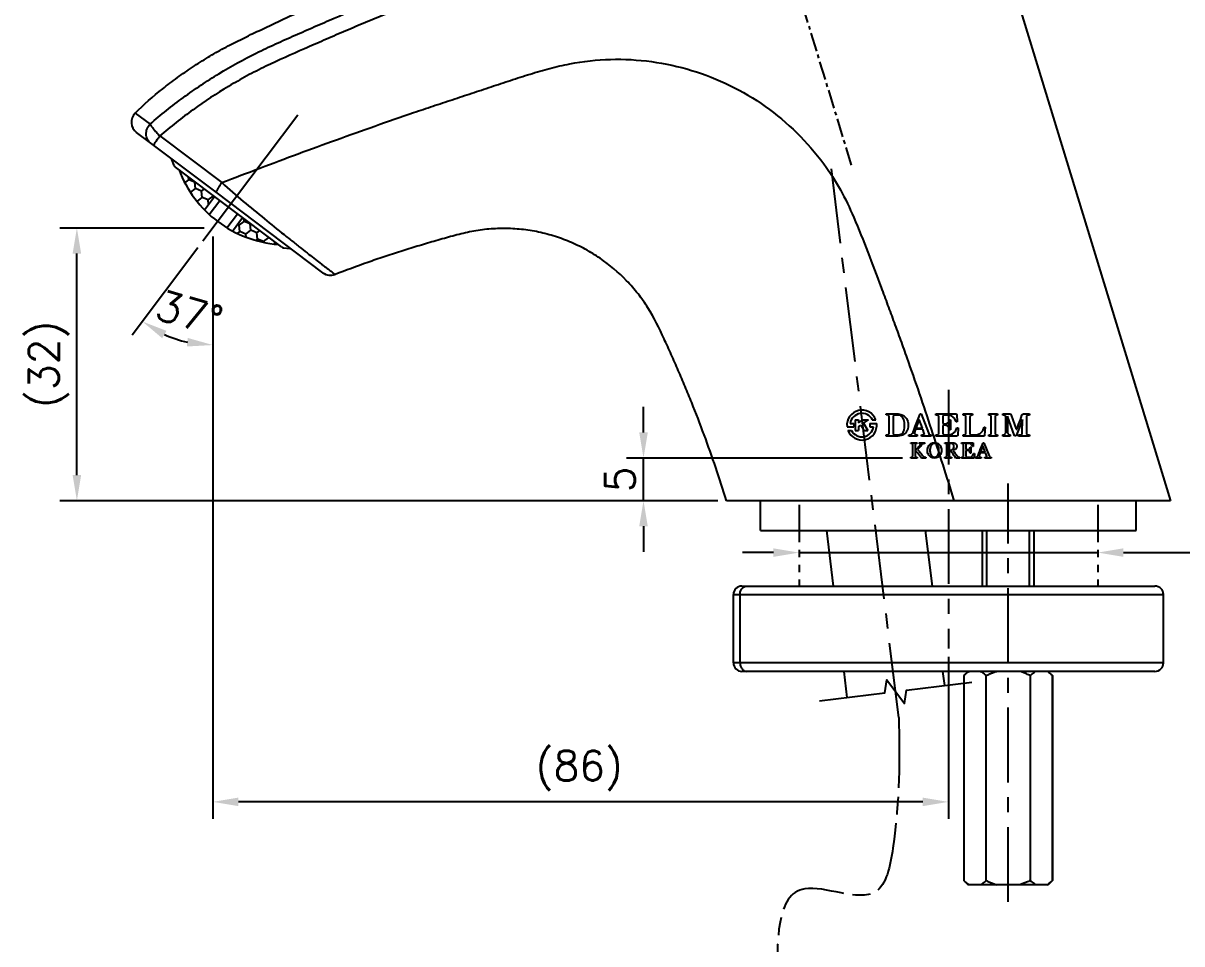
# Model space of a CAD drawing. Extents: x 7342 to 7936, y -141 to 279.
# Drawn here: x 7681.1 to 7816.7, y -10.4 to 97.5 of the extents above; entities that cross this region are included whole.
import ezdxf

# ---------------------------------------------------------------- set-up
doc = ezdxf.new("R2010")
doc.units = 0
doc.header["$LTSCALE"] = 7
doc.header["$MEASUREMENT"] = 0
for name, pattern in [('ACAD_ISO08W100', [36, 24, -3, 6, -3]), ('CENTER', [2, 1.25, -0.25, 0.25, -0.25]), ('CHAIN', [0.3543, 0.2362, -0.0295, 0.0591, -0.0295]), ('PHANTOM', [2.5, 1.25, -0.25, 0.25, -0.25, 0.25, -0.25])]:
    doc.linetypes.add(name, pattern=pattern)
doc.layers.get('0').update_dxf_attribs({"color": 2, "linetype": 'CONTINUOUS'})
for name, color, linetype in [('02___PRT_ALL_AXES', 7, 'CONTINUOUS'), ('08_ALL_FEATURES', 7, 'CONTINUOUS'), ('7_ALL_FEATURES', 7, 'CONTINUOUS'), ('center', 1, 'ACAD_ISO08W100'), ('CL', 1, 'CENTER'), ('D', 2, 'CONTINUOUS'), ('DWG', 7, 'CONTINUOUS'), ('PH', 3, 'PHANTOM')]:
    doc.layers.add(name, color=color, linetype=linetype)
doc.styles.add('GHS', font='ROMANS.shx', dxfattribs={"bigfont": 'GHS.shx'})

msp = doc.modelspace()

# ---------------------------------------------------------------- hatches: boundary and pattern name
at = {"layer": 'D', "ltscale": 0.6}
h = msp.add_hatch(dxfattribs=at)
h.set_pattern_fill('HONEY', color=256, scale=6, angle=37)
h.set_pattern_definition([(37, (3912.1359, -3949.9753), (0.507574625, 1.19577088), [0.75, -1.5]), (157, (3912.1359, -3949.9753), (-1.28935527, -0.15831292), [0.75, -1.5]), (97, (3912.1359, -3949.9753), (-0.78178065, 1.03745796), [-1.5, 0.75])])
h.paths.add_polyline_path([(7703.47, 77.15), (7699.3, 80.29, 0.104208), (7702.29, 75.58)])
h.paths.add_polyline_path([(7710.91, 71.54), (7706.74, 74.68), (7705.56, 73.11, 0.104208)])

# ---------------------------------------------------------------- linework, layer by layer
at = {"color": 7, "linetype": 'Continuous'}
for p, q in [((7694.16, 86.92), (7695.92, 85.63)), ((7696.01, 83.4), (7694.32, 84.66)), ((7716.14, 68.22), (7703.64, 77.65)), ((7815.41, 41.51), (7763.4, 41.51)), ((7767.41, 38.01), (7767.41, 41.51)), ((7811.41, 38.01), (7811.41, 41.51)), ((7767.41, 38.01), (7786.7, 38.01)), ((7771.66, 38.01), (7771.66, 38.01)), ((7786.7, 38.01), (7799.41, 38.01)), ((7799.41, 38.01), (7799.41, 31.51)), ((7799.41, 38.01), (7811.41, 38.01))]:
    msp.add_line(p, q, dxfattribs=at)
for p, q in [((7777.91, 50.56), (7778.33, 50.56)), ((7778.33, 50.56), (7778.33, 50.18)), ((7778.49, 50.99), (7778.86, 50.99)), ((7778.49, 50.99), (7778.49, 49.74)), ((7778.86, 50.62), (7779.4, 50.99)), ((7778.86, 50.99), (7778.86, 50.62)), ((7778.86, 50.16), (7779.16, 50.37)), ((7779.16, 50.37), (7779.52, 49.74)), ((7779.4, 50.99), (7780.05, 50.99)), ((7779.47, 50.58), (7780.05, 50.99)), ((7779.47, 50.58), (7779.95, 49.74)), ((7780.21, 50.56), (7781.01, 50.56)), ((7780.21, 50.56), (7780.21, 50.18)), ((7780.49, 50.99), (7780.9, 50.99)), ((7777.53, 50.18), (7778.33, 50.18)), ((7777.63, 49.74), (7778.04, 49.74)), ((7778.49, 49.74), (7778.86, 49.74)), ((7778.86, 50.16), (7778.86, 49.74)), ((7779.52, 49.74), (7779.95, 49.74)), ((7780.21, 50.18), (7780.63, 50.18))]:
    msp.add_line(p, q)
at = {"color": 0, "linetype": 'Continuous'}
for p, q in [((7793.81, -2.99), (7793.81, 21.01)), ((7799, -2.99), (7799, 21.01))]:
    msp.add_line(p, q, dxfattribs=at)
at = {"color": 7, "linetype": 'Continuous'}
for centre, start, end in [((7695.22, 85.86), 135.2362, 233.0003), ((7717.05, 69.42), 233.0033, 290.9957)]:
    msp.add_arc(centre, 1.5, start, end, dxfattribs=at)
for radius, start, end in [(1.75, 20.9248, 186.1506), (1.38, 27.0357, 172.1625), (1.75, 200.9248, 6.1506), (1.38, 207.0357, 352.1625)]:
    msp.add_arc((7779.27, 50.37), radius, start, end)
for points, knots in [([(7694.16, 86.92), (7695.17, 87.94), (7696.81, 89.36), (7699.1, 91.09), (7700.87, 92.32), (7702.69, 93.48), (7704.56, 94.55), (7706.48, 95.53), (7708.42, 96.47), (7710.37, 97.4), (7712.97, 98.61), (7716.26, 100.11), (7720, 101.76), (7723.44, 103.24), (7726.08, 104.33), (7728.13, 105.17), (7729.69, 105.8), (7731.24, 106.42), (7732.85, 107.05), (7734.24, 107.58), (7735.38, 108.01), (7736.2, 108.31), (7736.94, 108.59), (7737.57, 108.84), (7738.12, 109.05), (7738.6, 109.29), (7739.05, 109.57), (7739.63, 109.99), (7740.15, 110.48), (7740.61, 111.03), (7740.9, 111.47), (7741.14, 111.86), (7741.32, 112.23), (7741.48, 112.6), (7741.63, 113), (7741.75, 113.42), (7741.83, 113.83), (7741.91, 114.39), (7741.95, 115.1), (7741.9, 115.67), (7741.86, 115.95)], [0, 0, 0, 0, 0.074435, 0.111672, 0.148923, 0.18617, 0.223388, 0.260587, 0.29781, 0.335065, 0.372336, 0.446535, 0.522016, 0.584165, 0.640425, 0.66992, 0.698993, 0.727421, 0.756732, 0.788367, 0.804449, 0.819798, 0.833713, 0.845493, 0.854897, 0.864063, 0.8733, 0.882512, 0.900937, 0.910115, 0.91948, 0.928107, 0.933723, 0.941038, 0.948785, 0.956138, 0.963355, 0.970669, 0.985347, 1, 1, 1, 1]), ([(7704.32, 78.78), (7705.14, 78.03), (7706.78, 76.6), (7709.23, 74.59), (7711.18, 73.02), (7712.63, 71.86), (7713.6, 71.1), (7714.48, 70.4), (7715.27, 69.79), (7715.85, 69.34), (7716.27, 69.02), (7716.54, 68.81), (7716.78, 68.63), (7716.99, 68.47), (7717.17, 68.34), (7717.31, 68.22), (7717.41, 68.15), (7717.48, 68.1), (7717.52, 68.07), (7717.54, 68.05), (7717.56, 68.03), (7717.58, 68.03), (7717.58, 68.02), (7717.58, 68.02)], [0, 0, 0, 0, 0.194965, 0.38281, 0.555871, 0.634738, 0.707464, 0.773337, 0.831732, 0.882132, 0.904179, 0.924043, 0.941666, 0.957004, 0.970039, 0.980751, 0.989123, 0.992425, 0.995135, 0.997249, 0.998767, 0.999684, 1, 1, 1, 1]), ([(7763.4, 41.51), (7763.01, 42.81), (7762.18, 45.39), (7760.82, 49.23), (7759.6, 52.4), (7758.58, 54.91), (7757.78, 56.78), (7756.95, 58.64), (7755.83, 61.11), (7754.65, 63.56), (7753.08, 65.78), (7751.3, 67.82), (7749.21, 69.59), (7746.9, 71), (7745.06, 71.88), (7743.15, 72.57), (7741.17, 73.07), (7739.16, 73.36), (7737.46, 73.42), (7736.11, 73.38), (7735.09, 73.29), (7734.08, 73.15), (7732.75, 72.89), (7731.11, 72.46), (7729.15, 71.9), (7727.2, 71.32), (7725.26, 70.72), (7723.32, 70.09), (7720.76, 69.21), (7718.85, 68.5), (7717.58, 68.02)], [0, 0, 0, 0, 0.062582, 0.12512, 0.18759, 0.218827, 0.250098, 0.28136, 0.312585, 0.37515, 0.406324, 0.437535, 0.500049, 0.531244, 0.562441, 0.593738, 0.625018, 0.656191, 0.687347, 0.703004, 0.71869, 0.73436, 0.749985, 0.781222, 0.812527, 0.843761, 0.874955, 0.906275, 0.937545, 1, 1, 1, 1])]:
    msp.add_open_spline(points, degree=3, knots=knots, dxfattribs=at)
at = {"color": 0, "linetype": 'Continuous'}
for points in [[(7791.21, 21.01), (7791.43, 21.21), (7791.64, 21.38), (7791.84, 21.51)], [(7793.18, 21.51), (7793.38, 21.38), (7793.59, 21.21), (7793.81, 21.01)], [(7793.81, 21.01), (7794.24, 21.21), (7794.66, 21.38), (7795.06, 21.51)], [(7799, 21.01), (7798.57, 21.21), (7798.15, 21.38), (7797.75, 21.51)], [(7799.63, 21.51), (7799.43, 21.38), (7799.22, 21.21), (7799, 21.01)], [(7801.6, 21.01), (7801.38, 21.21), (7801.17, 21.38), (7800.97, 21.51)], [(7791.7, -3.41), (7791.63, -3.36), (7791.43, -3.19), (7791.21, -2.99)], [(7791.84, -3.49), (7791.7, -3.41)], [(7793.81, -2.99), (7793.59, -3.19), (7793.38, -3.36), (7793.18, -3.49)], [(7793.81, -2.99), (7794.24, -3.19), (7794.66, -3.36), (7795.06, -3.49)], [(7799, -2.99), (7798.57, -3.19), (7798.15, -3.36), (7797.75, -3.49)], [(7799, -2.99), (7799.22, -3.19), (7799.43, -3.36), (7799.63, -3.49)], [(7800.97, -3.49), (7801.11, -3.41)], [(7801.11, -3.41), (7801.18, -3.36), (7801.38, -3.19), (7801.6, -2.99)]]:
    msp.add_spline(points, degree=3, dxfattribs=at)
at = {"layer": '02___PRT_ALL_AXES', "color": 7, "linetype": 'Continuous'}
for p, q in [((7764.22, 22.51), (7764.22, 30.51)), ((7814.59, 22.51), (7814.59, 30.51))]:
    msp.add_line(p, q, dxfattribs=at)
at = {"layer": '08_ALL_FEATURES', "color": 7, "linetype": 'Continuous'}
for p, q in [((7765.22, 31.51), (7813.59, 31.51)), ((7764.22, 30.51), (7814.59, 30.51)), ((7765, 22.51), (7765, 30.51)), ((7814.59, 22.51), (7764.22, 22.51)), ((7813.59, 21.51), (7765.22, 21.51))]:
    msp.add_line(p, q, dxfattribs=at)
for centre, start, end in [((7765.22, 30.51), 90, 180), ((7813.59, 30.51), 0, 90), ((7765.22, 22.51), 180, 270), ((7813.59, 22.51), 270, 0)]:
    msp.add_arc(centre, 1, start, end, dxfattribs=at)
for points in [[(7765, 30.51), (7765, 30.64), (7765.04, 30.89), (7765.22, 31.22), (7765.48, 31.45), (7765.7, 31.51), (7765.81, 31.51)], [(7765, 22.51), (7765, 22.38), (7765.04, 22.13), (7765.22, 21.8), (7765.48, 21.57), (7765.7, 21.51), (7765.81, 21.51)]]:
    msp.add_open_spline(points, degree=3, knots=[0, 0, 0, 0, 0.274611, 0.535474, 0.775621, 1, 1, 1, 1], dxfattribs=at)
at = {"layer": '7_ALL_FEATURES', "color": 7, "linetype": 'Continuous'}
for p, q in [((7788.37, 129.93), (7815.41, 41.51)), ((7697.05, 84.25), (7704.32, 78.78)), ((7703.64, 77.65), (7696.01, 83.4))]:
    msp.add_line(p, q, dxfattribs=at)
for points, knots in [([(7695.92, 85.63), (7696.54, 86.18), (7697.82, 87.25), (7699.81, 88.77), (7701.85, 90.2), (7704.67, 92), (7707.58, 93.63), (7710.61, 95.04), (7712.51, 95.88), (7714.04, 96.55), (7715.57, 97.23), (7718.25, 98.39), (7721.33, 99.68), (7724.42, 100.94), (7727.53, 102.18), (7731.42, 103.69), (7735.35, 105.14), (7738.5, 106.27), (7740.86, 107.11), (7743.23, 107.94), (7745.6, 108.75), (7747.58, 109.42), (7749.16, 109.94), (7750.35, 110.33), (7751.34, 110.65), (7752.13, 110.9), (7752.72, 111.09), (7753.21, 111.24), (7753.61, 111.37), (7753.91, 111.46), (7754.2, 111.56), (7754.6, 111.67), (7755.09, 111.78), (7755.69, 111.91), (7756.29, 112.04), (7756.89, 112.17), (7757.69, 112.38), (7758.67, 112.71), (7759.79, 113.28), (7760.64, 113.9), (7761.24, 114.49), (7761.64, 114.97), (7762.01, 115.48), (7762.35, 116.02), (7762.63, 116.58), (7762.85, 117.17), (7763.03, 117.78), (7763.2, 118.6), (7763.28, 119.65), (7763.19, 120.92), (7762.98, 121.73), (7762.85, 122.13)], [0, 0, 0, 0, 0.031191, 0.0624, 0.09362, 0.124846, 0.187329, 0.218566, 0.249788, 0.265402, 0.281023, 0.312274, 0.374816, 0.406103, 0.437401, 0.500033, 0.56269, 0.594022, 0.625356, 0.65669, 0.688012, 0.7193, 0.734904, 0.750483, 0.766032, 0.77379, 0.781539, 0.789295, 0.793177, 0.797068, 0.800956, 0.804817, 0.812464, 0.820079, 0.827702, 0.835354, 0.843052, 0.858568, 0.874193, 0.889865, 0.897721, 0.905582, 0.913444, 0.921311, 0.929175, 0.937044, 0.944915, 0.952786, 0.968522, 0.984258, 1, 1, 1, 1]), ([(7762.9, 122.15), (7763.03, 121.75), (7763.22, 120.93), (7763.32, 119.67), (7763.22, 118.42), (7762.95, 117.19), (7762.5, 116.01), (7761.87, 114.93), (7761.1, 113.93), (7760.21, 113.04), (7759.22, 112.27), (7758.16, 111.61), (7757.05, 111.02), (7755.91, 110.51), (7754.75, 110.05), (7753.58, 109.61), (7752.41, 109.16), (7750.85, 108.58), (7748.89, 107.88), (7746.53, 107.06), (7744.17, 106.24), (7741.03, 105.14), (7737.11, 103.74), (7732.43, 102.01), (7728.55, 100.52), (7725.46, 99.3), (7723.15, 98.37), (7720.85, 97.42), (7718.56, 96.45), (7716.28, 95.46), (7713.24, 94.13), (7710.2, 92.8), (7707.25, 91.3), (7704.37, 89.67), (7700.91, 87.38), (7698.31, 85.33), (7697.05, 84.25)], [0, 0, 0, 0, 0.015729, 0.031452, 0.047182, 0.062909, 0.078611, 0.094334, 0.110051, 0.12574, 0.141432, 0.15713, 0.172809, 0.188477, 0.204145, 0.219814, 0.235476, 0.251133, 0.282447, 0.313753, 0.345049, 0.376337, 0.438883, 0.501391, 0.563856, 0.595074, 0.626281, 0.657476, 0.688656, 0.719826, 0.750991, 0.813277, 0.844404, 0.875538, 0.937782, 1, 1, 1, 1]), ([(7704.32, 78.78), (7705.8, 79.35), (7708.78, 80.49), (7713.25, 82.17), (7717.74, 83.81), (7722.24, 85.42), (7726.01, 86.73), (7729.03, 87.75), (7731.3, 88.5), (7733.58, 89.25), (7735.85, 90.01), (7738.13, 90.77), (7740.41, 91.5), (7742.72, 92.18), (7745.83, 92.91), (7749.83, 93.36), (7754.65, 93.08), (7759.37, 92.05), (7763.87, 90.29), (7768.03, 87.81), (7771.74, 84.71), (7773.85, 82.26), (7774.81, 80.97)], [0, 0, 0, 0, 0.06215, 0.124353, 0.186608, 0.248911, 0.311261, 0.342455, 0.37366, 0.404872, 0.436089, 0.46732, 0.498583, 0.529861, 0.561122, 0.623694, 0.686311, 0.748974, 0.811679, 0.874422, 0.937198, 1, 1, 1, 1]), ([(7696.01, 83.4), (7695.84, 83.52), (7695.57, 83.85), (7695.41, 84.47), (7695.52, 85.11), (7695.76, 85.48), (7695.92, 85.63)], [0, 0, 0, 0, 0.244527, 0.492521, 0.745038, 1, 1, 1, 1]), ([(7695.92, 85.63), (7695.93, 85.6), (7695.98, 85.52), (7696.1, 85.33), (7696.33, 85.05), (7696.66, 84.66), (7696.91, 84.39), (7697.05, 84.25)], [0, 0, 0, 0, 0.063135, 0.148459, 0.378313, 0.670289, 1, 1, 1, 1]), ([(7696.37, 83.12), (7696.36, 83.13), (7696.37, 83.17), (7696.39, 83.24), (7696.45, 83.35), (7696.53, 83.49), (7696.63, 83.65), (7696.8, 83.91), (7696.95, 84.11), (7697.05, 84.25)], [0, 0, 0, 0, 0.026136, 0.084202, 0.175415, 0.294879, 0.44066, 0.612059, 1, 1, 1, 1]), ([(7774.81, 80.97), (7775.53, 80.01), (7776.81, 77.97), (7777.85, 75.81), (7778.32, 74.7)], [0, 0, 0, 0, 0.499952, 1, 1, 1, 1]), ([(7704.32, 78.78), (7704.22, 78.64), (7704.08, 78.44), (7703.9, 78.18), (7703.8, 78.01), (7703.72, 77.87), (7703.66, 77.76), (7703.63, 77.7), (7703.63, 77.65), (7703.64, 77.65)], [0, 0, 0, 0, 0.386477, 0.55733, 0.705689, 0.826854, 0.917061, 0.974279, 1, 1, 1, 1]), ([(7778.32, 74.7), (7778.89, 73.35), (7779.99, 70.63), (7781.27, 67.19), (7782.29, 64.44), (7783.05, 62.38), (7783.81, 60.31), (7784.79, 57.55), (7785.99, 54.08), (7787.39, 49.9), (7788.74, 45.71), (7789.62, 42.91), (7790.05, 41.51)], [0, 0, 0, 0, 0.124999, 0.249997, 0.312499, 0.374999, 0.437498, 0.499997, 0.624999, 0.75, 0.874999, 1, 1, 1, 1])]:
    msp.add_open_spline(points, degree=3, knots=knots, dxfattribs=at)
at = {"layer": 'center'}
msp.add_line((7713.23, 86.7), (7702.1, 71.92), dxfattribs=at)
at = {"layer": 'CL', "ltscale": 0.25}
msp.add_line((7754.88, 156.54), (7778.13, 80.5), dxfattribs=at)
at = {"layer": 'CL'}
for p, q in [((7783.59, 16.12), (7775.59, 81.29)), ((7789.41, 54.51), (7789.41, 24.21)), ((7796.41, -5.49), (7796.41, 43.51))]:
    msp.add_line(p, q, dxfattribs=at)
at = {"layer": 'CL', "linetype": 'CHAIN', "ltscale": 5}
msp.add_spline([(7783.59, 16.12), (7782.9, 0.78), (7780.86, -4.32), (7772.58, -3.96), (7769.38, -15.49)], degree=3, dxfattribs=at)
at = {"layer": 'D', "ltscale": 0.6}
for p, q in [((7702.26, 73.46), (7685.34, 73.46)), ((7703.26, 72.46), (7703.26, 4.22)), ((7701.49, 71.12), (7693.8, 60.91)), ((7687.34, 44.51), (7687.34, 70.46)), ((7762.4, 41.51), (7685.34, 41.51)), ((7789.41, 23.21), (7789.41, 4.22)), ((7786.41, 6.22), (7706.26, 6.22))]:
    msp.add_line(p, q, dxfattribs=at)
at = {"layer": 'D'}
for p, q in [((7753.7, 49.51), (7753.7, 52.51)), ((7784.01, 46.51), (7751.7, 46.51)), ((7753.7, 41.51), (7753.7, 46.51)), ((7762.4, 41.51), (7751.7, 41.51)), ((7753.7, 38.51), (7753.7, 35.51)), ((7793.91, 31.51), (7793.91, 38.01)), ((7798.91, 31.51), (7798.91, 38.01)), ((7768.91, 35.43), (7765.29, 35.43)), ((7771.91, 35.43), (7806.91, 35.43)), ((7809.91, 35.43), (7838.02, 35.43))]:
    msp.add_line(p, q, dxfattribs=at)
at = {"layer": 'D', "color": 2}
for p, q in [((7782.1, 51.56), (7782.1, 51.68)), ((7782.1, 51.68), (7783.36, 51.68)), ((7783.36, 51.68), (7783.51, 51.67)), ((7783.51, 51.67), (7783.67, 51.65)), ((7783.67, 51.65), (7783.82, 51.61)), ((7783.82, 51.61), (7783.96, 51.56)), ((7785.97, 51.36), (7786.1, 51.68)), ((7786.1, 51.68), (7786.2, 51.68)), ((7786.2, 51.68), (7787.06, 49.47)), ((7787.94, 51.68), (7790.29, 51.68)), ((7787.94, 51.55), (7787.94, 51.68)), ((7790.29, 51.68), (7790.34, 51.67)), ((7790.34, 51.67), (7790.36, 51.65)), ((7790.36, 51.65), (7790.38, 51.62)), ((7790.38, 51.62), (7790.42, 50.76)), ((7791.14, 51.68), (7792.24, 51.68)), ((7791.14, 51.55), (7791.14, 51.68)), ((7792.24, 51.68), (7792.24, 51.55)), ((7794.12, 51.68), (7795.16, 51.68)), ((7794.12, 51.55), (7794.12, 51.68)), ((7795.16, 51.68), (7795.16, 51.55)), ((7795.79, 51.68), (7796.58, 51.68)), ((7795.79, 51.55), (7795.79, 51.68)), ((7796.58, 51.68), (7796.66, 51.67)), ((7796.66, 51.67), (7796.72, 51.62)), ((7796.72, 51.62), (7796.77, 51.55)), ((7798.02, 51.55), (7798.06, 51.61)), ((7798.06, 51.61), (7798.12, 51.66)), ((7798.12, 51.66), (7798.19, 51.68)), ((7798.19, 51.68), (7798.9, 51.68)), ((7798.9, 51.68), (7798.9, 51.55)), ((7782.28, 51.56), (7782.1, 51.56)), ((7782.38, 51.53), (7782.28, 51.56)), ((7782.43, 51.46), (7782.38, 51.53)), ((7782.45, 51.36), (7782.43, 51.46)), ((7782.45, 49.4), (7782.45, 51.36)), ((7782.93, 51.45), (7782.92, 51.38)), ((7782.92, 51.38), (7782.92, 49.38)), ((7782.98, 51.51), (7782.93, 51.45)), ((7783.08, 51.53), (7782.98, 51.51)), ((7783.14, 51.53), (7783.08, 51.53)), ((7783.21, 51.53), (7783.14, 51.53)), ((7783.26, 51.53), (7783.21, 51.53)), ((7783.44, 51.53), (7783.26, 51.53)), ((7783.63, 51.52), (7783.44, 51.53)), ((7783.78, 51.48), (7783.63, 51.52)), ((7783.89, 51.41), (7783.78, 51.48)), ((7783.99, 51.34), (7783.89, 51.41)), ((7783.96, 51.56), (7784.1, 51.49)), ((7784.08, 51.24), (7783.99, 51.34)), ((7784.2, 50.99), (7784.08, 51.24)), ((7784.1, 51.49), (7784.21, 51.42)), ((7784.25, 50.66), (7784.2, 50.99)), ((7784.21, 51.42), (7784.36, 51.3)), ((7784.26, 50.37), (7784.25, 50.66)), ((7784.26, 50.1), (7784.26, 50.37)), ((7784.36, 51.3), (7784.48, 51.15)), ((7784.48, 51.15), (7784.57, 50.99)), ((7784.57, 50.99), (7784.65, 50.8)), ((7784.65, 50.8), (7784.7, 50.6)), ((7784.7, 50.6), (7784.71, 50.37)), ((7784.71, 50.37), (7784.7, 50.15)), ((7785.39, 49.86), (7785.53, 50.22)), ((7785.53, 50.22), (7785.68, 50.61)), ((7785.98, 51.01), (7785.6, 50.01)), ((7785.68, 50.61), (7785.83, 51)), ((7785.83, 51), (7785.97, 51.36)), ((7786.37, 50.01), (7785.98, 51.01)), ((7788.13, 51.55), (7787.94, 51.55)), ((7788.2, 51.53), (7788.13, 51.55)), ((7788.26, 51.47), (7788.2, 51.53)), ((7788.28, 51.39), (7788.26, 51.47)), ((7788.29, 49.44), (7788.28, 51.39)), ((7788.77, 51.47), (7788.75, 51.4)), ((7788.75, 51.4), (7788.75, 50.61)), ((7788.75, 50.61), (7788.77, 50.56)), ((7788.77, 50.31), (7788.75, 50.26)), ((7788.75, 50.26), (7788.75, 49.58)), ((7788.82, 51.52), (7788.77, 51.47)), ((7788.77, 50.56), (7788.81, 50.52)), ((7788.8, 50.34), (7788.77, 50.31)), ((7788.86, 50.36), (7788.8, 50.34)), ((7788.81, 50.52), (7788.86, 50.5)), ((7788.91, 51.54), (7788.82, 51.52)), ((7788.86, 50.5), (7788.99, 50.5)), ((7788.99, 50.36), (7788.86, 50.36)), ((7789.34, 51.54), (7788.91, 51.54)), ((7788.99, 50.5), (7789.24, 50.56)), ((7789.26, 50.29), (7788.99, 50.36)), ((7789.24, 50.56), (7789.45, 50.72)), ((7789.46, 50.1), (7789.26, 50.29)), ((7789.78, 51.44), (7789.34, 51.54)), ((7789.45, 50.72), (7789.55, 50.99)), ((7789.55, 50.99), (7789.65, 50.99)), ((7789.65, 50.99), (7789.65, 49.82)), ((7790.12, 51.17), (7789.78, 51.44)), ((7790.32, 50.76), (7790.12, 51.17)), ((7790.42, 50.76), (7790.32, 50.76)), ((7791.27, 51.55), (7791.14, 51.55)), ((7791.36, 51.53), (7791.27, 51.55)), ((7791.43, 51.45), (7791.36, 51.53)), ((7791.46, 51.32), (7791.43, 51.45)), ((7791.46, 49.42), (7791.46, 51.32)), ((7791.94, 51.43), (7791.92, 51.35)), ((7791.92, 51.35), (7791.92, 49.47)), ((7792, 51.51), (7791.94, 51.43)), ((7792.11, 51.55), (7792, 51.51)), ((7792.24, 51.55), (7792.11, 51.55)), ((7794.26, 51.55), (7794.12, 51.55)), ((7794.35, 51.53), (7794.26, 51.55)), ((7794.4, 51.47), (7794.35, 51.53)), ((7794.41, 51.4), (7794.4, 51.47)), ((7794.41, 49.43), (7794.41, 51.4)), ((7794.91, 51.48), (7794.89, 51.41)), ((7794.89, 51.41), (7794.89, 49.39)), ((7794.96, 51.53), (7794.91, 51.48)), ((7795.03, 51.55), (7794.96, 51.53)), ((7795.16, 51.55), (7795.03, 51.55)), ((7795.89, 51.55), (7795.79, 51.55)), ((7796, 51.53), (7795.89, 51.55)), ((7796.1, 51.46), (7796, 51.53)), ((7796.14, 51.32), (7796.1, 51.46)), ((7796.14, 49.54), (7796.14, 51.32)), ((7797.15, 49.12), (7796.33, 51.41)), ((7796.33, 51.41), (7796.33, 49.83)), ((7796.77, 51.55), (7797.35, 49.9)), ((7798.07, 51.01), (7797.35, 49.12)), ((7797.42, 49.9), (7797.63, 50.45)), ((7797.63, 50.45), (7797.84, 51)), ((7797.84, 51), (7798.02, 51.55)), ((7798.06, 49.45), (7798.07, 51.01)), ((7798.57, 51.44), (7798.54, 51.32)), ((7798.54, 51.32), (7798.54, 49.45)), ((7798.64, 51.52), (7798.57, 51.44)), ((7798.76, 51.55), (7798.64, 51.52)), ((7798.9, 51.55), (7798.76, 51.55)), ((7782.1, 49.21), (7782.26, 49.21)), ((7782.1, 49.08), (7782.1, 49.21)), ((7783.28, 49.08), (7782.1, 49.08)), ((7782.26, 49.21), (7782.35, 49.24)), ((7782.35, 49.24), (7782.42, 49.31)), ((7782.42, 49.31), (7782.45, 49.4)), ((7782.92, 49.38), (7782.93, 49.3)), ((7782.93, 49.3), (7782.96, 49.25)), ((7782.96, 49.25), (7783.01, 49.22)), ((7783.01, 49.22), (7783.1, 49.21)), ((7783.1, 49.21), (7783.22, 49.21)), ((7783.22, 49.21), (7783.36, 49.21)), ((7783.47, 49.09), (7783.28, 49.08)), ((7783.36, 49.21), (7783.52, 49.22)), ((7783.67, 49.1), (7783.47, 49.09)), ((7783.52, 49.22), (7783.7, 49.25)), ((7783.86, 49.14), (7783.67, 49.1)), ((7783.7, 49.25), (7783.84, 49.29)), ((7783.84, 49.29), (7783.95, 49.36)), ((7784.01, 49.19), (7783.86, 49.14)), ((7783.95, 49.36), (7784.04, 49.44)), ((7784.14, 49.26), (7784.01, 49.19)), ((7784.04, 49.44), (7784.12, 49.54)), ((7784.12, 49.54), (7784.22, 49.78)), ((7784.27, 49.35), (7784.14, 49.26)), ((7784.22, 49.78), (7784.26, 50.1)), ((7784.4, 49.47), (7784.27, 49.35)), ((7784.51, 49.62), (7784.4, 49.47)), ((7784.6, 49.78), (7784.51, 49.62)), ((7784.67, 49.95), (7784.6, 49.78)), ((7784.7, 50.15), (7784.67, 49.95)), ((7784.79, 49.21), (7784.87, 49.22)), ((7784.79, 49.08), (7784.79, 49.21)), ((7785.73, 49.08), (7784.79, 49.08)), ((7784.87, 49.22), (7784.96, 49.24)), ((7784.96, 49.24), (7785.03, 49.27)), ((7785.03, 49.27), (7785.13, 49.34)), ((7785.13, 49.34), (7785.2, 49.42)), ((7785.2, 49.42), (7785.26, 49.53)), ((7785.26, 49.53), (7785.39, 49.86)), ((7785.56, 49.88), (7785.42, 49.49)), ((7785.42, 49.49), (7785.43, 49.34)), ((7785.43, 49.34), (7785.55, 49.25)), ((7785.55, 49.25), (7785.73, 49.21)), ((7786.41, 49.88), (7785.56, 49.88)), ((7785.6, 50.01), (7786.37, 50.01)), ((7785.73, 49.21), (7785.73, 49.08)), ((7786.25, 49.08), (7786.25, 49.21)), ((7786.25, 49.21), (7786.48, 49.21)), ((7787.37, 49.08), (7786.25, 49.08)), ((7786.58, 49.4), (7786.41, 49.88)), ((7786.48, 49.21), (7786.55, 49.23)), ((7786.55, 49.23), (7786.59, 49.3)), ((7786.59, 49.3), (7786.58, 49.4)), ((7787.06, 49.47), (7787.12, 49.33)), ((7787.12, 49.33), (7787.2, 49.24)), ((7787.2, 49.24), (7787.37, 49.21)), ((7787.37, 49.21), (7787.37, 49.08)), ((7787.94, 49.21), (7788.1, 49.23)), ((7787.94, 49.08), (7787.94, 49.21)), ((7788.76, 49.08), (7787.94, 49.08)), ((7788.1, 49.23), (7788.24, 49.28)), ((7788.24, 49.28), (7788.29, 49.44)), ((7788.75, 49.58), (7788.75, 49.5)), ((7788.75, 49.5), (7788.76, 49.44)), ((7788.76, 49.44), (7788.77, 49.39)), ((7789.58, 49.08), (7788.76, 49.08)), ((7788.77, 49.39), (7788.81, 49.31)), ((7788.81, 49.31), (7788.87, 49.25)), ((7788.87, 49.25), (7788.96, 49.23)), ((7788.96, 49.23), (7789.11, 49.23)), ((7789.11, 49.23), (7789.36, 49.23)), ((7789.36, 49.23), (7789.54, 49.23)), ((7789.54, 49.82), (7789.46, 50.1)), ((7789.65, 49.82), (7789.54, 49.82)), ((7789.54, 49.23), (7789.87, 49.34)), ((7790.41, 49.08), (7789.58, 49.08)), ((7789.87, 49.34), (7790.23, 49.63)), ((7790.23, 49.63), (7790.41, 50.06)), ((7790.41, 50.06), (7790.54, 50.06)), ((7790.44, 49.1), (7790.41, 49.08)), ((7790.48, 49.13), (7790.44, 49.1)), ((7790.5, 49.18), (7790.48, 49.13)), ((7790.54, 50.06), (7790.5, 49.18)), ((7791.14, 49.21), (7791.29, 49.21)), ((7791.14, 49.08), (7791.14, 49.21)), ((7793.55, 49.08), (7791.14, 49.08)), ((7791.29, 49.21), (7791.38, 49.25)), ((7791.38, 49.25), (7791.44, 49.32)), ((7791.44, 49.32), (7791.46, 49.42)), ((7791.92, 49.47), (7791.93, 49.36)), ((7791.93, 49.36), (7791.97, 49.28)), ((7791.97, 49.28), (7792.11, 49.23)), ((7792.11, 49.23), (7792.71, 49.23)), ((7792.71, 49.23), (7793.11, 49.38)), ((7793.11, 49.38), (7793.44, 49.71)), ((7793.44, 49.71), (7793.59, 50.12)), ((7793.6, 49.09), (7793.55, 49.08)), ((7793.59, 50.12), (7793.7, 50.12)), ((7793.64, 49.12), (7793.6, 49.09)), ((7793.65, 49.18), (7793.64, 49.12)), ((7793.7, 50.12), (7793.65, 49.18)), ((7794.12, 49.21), (7794.27, 49.22)), ((7794.12, 49.08), (7794.12, 49.21)), ((7795.16, 49.08), (7794.12, 49.08)), ((7794.27, 49.22), (7794.37, 49.26)), ((7794.37, 49.26), (7794.41, 49.35)), ((7794.41, 49.35), (7794.41, 49.43)), ((7794.89, 49.39), (7794.9, 49.3)), ((7794.9, 49.3), (7794.95, 49.24)), ((7794.95, 49.24), (7795.03, 49.21)), ((7795.03, 49.21), (7795.16, 49.21)), ((7795.16, 49.21), (7795.16, 49.08)), ((7795.78, 49.21), (7795.97, 49.26)), ((7795.78, 49.08), (7795.78, 49.21)), ((7796.62, 49.08), (7795.78, 49.08)), ((7795.97, 49.26), (7796.09, 49.38)), ((7796.09, 49.38), (7796.14, 49.54)), ((7796.33, 49.83), (7796.33, 49.53)), ((7796.33, 49.53), (7796.37, 49.37)), ((7796.37, 49.37), (7796.48, 49.26)), ((7796.48, 49.26), (7796.62, 49.21)), ((7796.62, 49.21), (7796.62, 49.08)), ((7797.35, 49.12), (7797.15, 49.12)), ((7797.35, 49.9), (7797.42, 49.9)), ((7797.63, 49.21), (7797.79, 49.21)), ((7797.63, 49.08), (7797.63, 49.21)), ((7798.9, 49.08), (7797.63, 49.08)), ((7797.79, 49.21), (7797.93, 49.23)), ((7797.93, 49.23), (7798.03, 49.31)), ((7798.03, 49.31), (7798.06, 49.45)), ((7798.54, 49.45), (7798.57, 49.32)), ((7798.57, 49.32), (7798.65, 49.24)), ((7798.65, 49.24), (7798.76, 49.21)), ((7798.76, 49.21), (7798.9, 49.21)), ((7798.9, 49.21), (7798.9, 49.08)), ((7785.01, 48.22), (7785.01, 48.31)), ((7785.01, 48.31), (7785.75, 48.31)), ((7785.03, 48.22), (7785.01, 48.22)), ((7785.06, 48.21), (7785.03, 48.22)), ((7785.09, 48.21), (7785.06, 48.21)), ((7785.12, 48.2), (7785.09, 48.21)), ((7785.14, 48.19), (7785.12, 48.2)), ((7785.17, 48.18), (7785.14, 48.19)), ((7785.19, 48.16), (7785.17, 48.18)), ((7785.21, 48.14), (7785.19, 48.16)), ((7785.23, 48.12), (7785.21, 48.14)), ((7785.23, 48.1), (7785.23, 48.12)), ((7785.24, 48.08), (7785.23, 48.1)), ((7785.24, 48.05), (7785.24, 48.08)), ((7785.24, 46.75), (7785.24, 48.05)), ((7785.52, 48.11), (7785.51, 48.09)), ((7785.51, 48.09), (7785.51, 48.06)), ((7785.51, 48.06), (7785.51, 47.44)), ((7785.53, 48.14), (7785.52, 48.11)), ((7785.54, 48.16), (7785.53, 48.14)), ((7785.56, 48.18), (7785.54, 48.16)), ((7785.54, 47.44), (7785.61, 47.51)), ((7785.59, 48.19), (7785.56, 48.18)), ((7785.61, 48.2), (7785.59, 48.19)), ((7785.63, 48.2), (7785.61, 48.2)), ((7785.61, 47.51), (7785.69, 47.57)), ((7785.66, 48.21), (7785.63, 48.2)), ((7785.7, 48.21), (7785.66, 48.21)), ((7785.69, 47.57), (7785.76, 47.64)), ((7785.73, 48.22), (7785.7, 48.21)), ((7785.75, 48.22), (7785.73, 48.22)), ((7785.75, 48.31), (7785.75, 48.22)), ((7785.76, 47.64), (7785.83, 47.71)), ((7785.89, 47.61), (7785.79, 47.52)), ((7785.79, 47.52), (7785.91, 47.38)), ((7785.83, 47.71), (7785.9, 47.78)), ((7785.98, 47.71), (7785.89, 47.61)), ((7785.9, 47.78), (7785.96, 47.85)), ((7785.96, 47.85), (7786.02, 47.92)), ((7785.97, 48.31), (7786.64, 48.31)), ((7785.97, 48.22), (7785.97, 48.31)), ((7785.98, 48.22), (7785.97, 48.22)), ((7786, 48.22), (7785.98, 48.22)), ((7786.07, 47.81), (7785.98, 47.71)), ((7786.01, 48.22), (7786, 48.22)), ((7786.03, 48.22), (7786.01, 48.22)), ((7786.02, 47.92), (7786.07, 47.98)), ((7786.05, 48.21), (7786.03, 48.22)), ((7786.08, 48.21), (7786.05, 48.21)), ((7786.07, 47.98), (7786.11, 48.03)), ((7786.17, 47.91), (7786.07, 47.81)), ((7786.1, 48.2), (7786.08, 48.21)), ((7786.11, 48.2), (7786.1, 48.2)), ((7786.13, 48.19), (7786.11, 48.2)), ((7786.11, 48.03), (7786.13, 48.08)), ((7786.14, 48.18), (7786.13, 48.19)), ((7786.13, 48.08), (7786.15, 48.12)), ((7786.15, 48.17), (7786.14, 48.18)), ((7786.15, 48.16), (7786.15, 48.17)), ((7786.15, 48.12), (7786.15, 48.16)), ((7786.26, 48.02), (7786.17, 47.91)), ((7786.35, 48.12), (7786.26, 48.02)), ((7786.37, 48.14), (7786.35, 48.12)), ((7786.39, 48.15), (7786.37, 48.14)), ((7786.42, 48.17), (7786.39, 48.15)), ((7786.46, 48.18), (7786.42, 48.17)), ((7786.49, 48.19), (7786.46, 48.18)), ((7786.52, 48.2), (7786.49, 48.19)), ((7786.53, 48.21), (7786.52, 48.2)), ((7786.55, 48.21), (7786.53, 48.21)), ((7786.56, 48.21), (7786.55, 48.21)), ((7786.57, 48.21), (7786.56, 48.21)), ((7786.59, 48.22), (7786.57, 48.21)), ((7786.6, 48.22), (7786.59, 48.22)), ((7786.61, 48.22), (7786.6, 48.22)), ((7786.62, 48.22), (7786.61, 48.22)), ((7786.63, 48.22), (7786.62, 48.22)), ((7786.64, 48.22), (7786.63, 48.22)), ((7786.63, 48.22), (7786.63, 48.22)), ((7786.64, 48.31), (7786.64, 48.22)), ((7786.64, 48.22), (7786.64, 48.22)), ((7786.95, 47.54), (7786.98, 47.67)), ((7786.95, 47.41), (7786.95, 47.54)), ((7786.98, 47.67), (7787.01, 47.78)), ((7787.01, 47.78), (7787.06, 47.89)), ((7787.06, 47.89), (7787.12, 47.98)), ((7787.12, 47.98), (7787.19, 48.07)), ((7787.19, 48.07), (7787.27, 48.14)), ((7787.25, 47.61), (7787.24, 47.51)), ((7787.24, 47.51), (7787.24, 47.41)), ((7787.27, 47.71), (7787.25, 47.61)), ((7787.27, 48.14), (7787.36, 48.2)), ((7787.29, 47.8), (7787.27, 47.71)), ((7787.32, 47.88), (7787.29, 47.8)), ((7787.36, 47.96), (7787.32, 47.88)), ((7787.36, 48.2), (7787.46, 48.25)), ((7787.41, 48.03), (7787.36, 47.96)), ((7787.46, 48.09), (7787.41, 48.03)), ((7787.46, 48.25), (7787.56, 48.28)), ((7787.53, 48.14), (7787.46, 48.09)), ((7787.6, 48.17), (7787.53, 48.14)), ((7787.56, 48.28), (7787.66, 48.3)), ((7787.68, 48.2), (7787.6, 48.17)), ((7787.66, 48.3), (7787.77, 48.31)), ((7787.77, 48.2), (7787.68, 48.2)), ((7787.77, 48.31), (7787.88, 48.3)), ((7787.86, 48.2), (7787.77, 48.2)), ((7787.93, 48.18), (7787.86, 48.2)), ((7787.88, 48.3), (7787.99, 48.28)), ((7788, 48.15), (7787.93, 48.18)), ((7787.99, 48.28), (7788.09, 48.25)), ((7788.07, 48.1), (7788, 48.15)), ((7788.12, 48.05), (7788.07, 48.1)), ((7788.09, 48.25), (7788.19, 48.2)), ((7788.17, 47.99), (7788.12, 48.05)), ((7788.21, 47.91), (7788.17, 47.99)), ((7788.19, 48.2), (7788.28, 48.14)), ((7788.24, 47.83), (7788.21, 47.91)), ((7788.27, 47.73), (7788.24, 47.83)), ((7788.29, 47.63), (7788.27, 47.73)), ((7788.28, 48.14), (7788.36, 48.07)), ((7788.3, 47.52), (7788.29, 47.63)), ((7788.3, 47.41), (7788.3, 47.52)), ((7788.36, 48.07), (7788.43, 47.98)), ((7788.43, 47.98), (7788.49, 47.89)), ((7788.49, 47.89), (7788.53, 47.78)), ((7788.53, 47.78), (7788.57, 47.66)), ((7788.57, 47.66), (7788.59, 47.54)), ((7788.59, 47.54), (7788.6, 47.41)), ((7788.99, 48.22), (7788.99, 48.31)), ((7788.99, 48.31), (7789.82, 48.31)), ((7789.01, 48.22), (7788.99, 48.22)), ((7789.04, 48.21), (7789.01, 48.22)), ((7789.07, 48.21), (7789.04, 48.21)), ((7789.11, 48.2), (7789.07, 48.21)), ((7789.13, 48.2), (7789.11, 48.2)), ((7789.16, 48.19), (7789.13, 48.2)), ((7789.18, 48.17), (7789.16, 48.19)), ((7789.2, 48.16), (7789.18, 48.17)), ((7789.22, 48.14), (7789.2, 48.16)), ((7789.22, 48.11), (7789.22, 48.14)), ((7789.23, 48.09), (7789.22, 48.11)), ((7789.23, 48.06), (7789.23, 48.09)), ((7789.23, 46.76), (7789.23, 48.06)), ((7789.5, 48.21), (7789.5, 47.44)), ((7789.72, 48.21), (7789.5, 48.21)), ((7789.82, 48.2), (7789.72, 48.21)), ((7789.82, 48.31), (7789.89, 48.31)), ((7789.91, 48.17), (7789.82, 48.2)), ((7789.87, 47.49), (7789.96, 47.55)), ((7789.89, 48.31), (7789.97, 48.3)), ((7789.98, 48.11), (7789.91, 48.17)), ((7789.96, 47.55), (7790.02, 47.63)), ((7789.97, 48.3), (7790.03, 48.29)), ((7790.03, 48.04), (7789.98, 48.11)), ((7790.02, 47.63), (7790.06, 47.73)), ((7790.03, 48.29), (7790.1, 48.27)), ((7790.06, 47.95), (7790.03, 48.04)), ((7790.07, 47.85), (7790.06, 47.95)), ((7790.06, 47.73), (7790.07, 47.85)), ((7790.1, 48.27), (7790.16, 48.24)), ((7790.18, 47.49), (7790.13, 47.47)), ((7790.16, 48.24), (7790.22, 48.21)), ((7790.22, 47.52), (7790.18, 47.49)), ((7790.22, 48.21), (7790.26, 48.17)), ((7790.26, 47.56), (7790.22, 47.52)), ((7790.26, 48.17), (7790.31, 48.13)), ((7790.3, 47.6), (7790.26, 47.56)), ((7790.33, 47.65), (7790.3, 47.6)), ((7790.31, 48.13), (7790.34, 48.08)), ((7790.36, 47.7), (7790.33, 47.65)), ((7790.34, 48.08), (7790.37, 48.02)), ((7790.37, 47.75), (7790.36, 47.7)), ((7790.37, 48.02), (7790.38, 47.96)), ((7790.38, 47.82), (7790.37, 47.75)), ((7790.38, 47.96), (7790.39, 47.88)), ((7790.39, 47.88), (7790.38, 47.82)), ((7790.92, 48.31), (7792.32, 48.31)), ((7790.92, 48.22), (7790.92, 48.31)), ((7790.95, 48.22), (7790.92, 48.22)), ((7790.98, 48.21), (7790.95, 48.22)), ((7791.01, 48.21), (7790.98, 48.21)), ((7791.05, 48.2), (7791.01, 48.21)), ((7791.08, 48.19), (7791.05, 48.2)), ((7791.11, 48.18), (7791.08, 48.19)), ((7791.13, 48.16), (7791.11, 48.18)), ((7791.15, 48.14), (7791.13, 48.16)), ((7791.16, 48.12), (7791.15, 48.14)), ((7791.17, 48.1), (7791.16, 48.12)), ((7791.18, 48.08), (7791.17, 48.1)), ((7791.18, 48.05), (7791.18, 48.08)), ((7791.18, 46.76), (7791.18, 48.05)), ((7791.73, 48.21), (7791.45, 48.21)), ((7791.45, 48.21), (7791.45, 47.49)), ((7791.45, 47.49), (7791.65, 47.49)), ((7791.65, 47.49), (7791.71, 47.5)), ((7791.71, 47.5), (7791.76, 47.5)), ((7791.78, 48.21), (7791.73, 48.21)), ((7791.76, 47.5), (7791.79, 47.51)), ((7791.82, 48.21), (7791.78, 48.21)), ((7791.79, 47.51), (7791.82, 47.53)), ((7791.86, 48.21), (7791.82, 48.21)), ((7791.82, 47.53), (7791.85, 47.55)), ((7791.85, 47.55), (7791.87, 47.57)), ((7791.89, 48.21), (7791.86, 48.21)), ((7791.87, 47.57), (7791.89, 47.6)), ((7791.92, 48.2), (7791.89, 48.21)), ((7791.89, 47.6), (7791.91, 47.63)), ((7791.91, 47.63), (7791.92, 47.67)), ((7791.95, 48.2), (7791.92, 48.2)), ((7791.92, 47.67), (7791.93, 47.71)), ((7791.93, 47.71), (7791.94, 47.75)), ((7791.94, 47.75), (7791.95, 47.79)), ((7792, 48.18), (7791.95, 48.2)), ((7791.95, 47.79), (7792.04, 47.79)), ((7792.05, 48.14), (7792, 48.18)), ((7792.04, 47.79), (7792.04, 47.09)), ((7792.11, 48.08), (7792.05, 48.14)), ((7792.16, 48.01), (7792.11, 48.08)), ((7792.2, 47.94), (7792.16, 48.01)), ((7792.22, 47.88), (7792.2, 47.94)), ((7792.32, 47.88), (7792.22, 47.88)), ((7792.32, 48.31), (7792.32, 47.88)), ((7793.07, 47.3), (7793.18, 47.57)), ((7793.43, 47.92), (7793.17, 47.24)), ((7793.18, 47.57), (7793.28, 47.84)), ((7793.28, 47.84), (7793.38, 48.08)), ((7793.38, 48.08), (7793.46, 48.31)), ((7793.7, 47.24), (7793.43, 47.92)), ((7793.46, 48.31), (7793.56, 48.31)), ((7793.56, 48.31), (7794.16, 46.78)), ((7785.01, 46.51), (7785.01, 46.6)), ((7785.01, 46.6), (7785.03, 46.6)), ((7785.75, 46.51), (7785.01, 46.51)), ((7785.03, 46.6), (7785.06, 46.61)), ((7785.06, 46.61), (7785.09, 46.61)), ((7785.09, 46.61), (7785.12, 46.61)), ((7785.12, 46.61), (7785.15, 46.62)), ((7785.15, 46.62), (7785.17, 46.62)), ((7785.17, 46.62), (7785.19, 46.64)), ((7785.19, 46.64), (7785.21, 46.65)), ((7785.21, 46.65), (7785.22, 46.67)), ((7785.22, 46.67), (7785.23, 46.7)), ((7785.23, 46.7), (7785.24, 46.72)), ((7785.24, 46.72), (7785.24, 46.75)), ((7785.51, 47.44), (7785.54, 47.44)), ((7785.54, 47.39), (7785.51, 47.39)), ((7785.51, 47.39), (7785.51, 46.76)), ((7785.51, 46.76), (7785.51, 46.74)), ((7785.51, 46.74), (7785.52, 46.71)), ((7785.52, 46.71), (7785.53, 46.69)), ((7785.53, 46.69), (7785.54, 46.67)), ((7785.67, 47.25), (7785.54, 47.39)), ((7785.54, 46.67), (7785.56, 46.65)), ((7785.56, 46.65), (7785.59, 46.64)), ((7785.59, 46.64), (7785.6, 46.63)), ((7785.6, 46.63), (7785.63, 46.62)), ((7785.63, 46.62), (7785.66, 46.61)), ((7785.66, 46.61), (7785.7, 46.61)), ((7785.8, 47.11), (7785.67, 47.25)), ((7785.7, 46.61), (7785.73, 46.6)), ((7785.73, 46.6), (7785.75, 46.6)), ((7785.75, 46.6), (7785.75, 46.51)), ((7785.92, 46.96), (7785.8, 47.11)), ((7785.91, 47.38), (7786.02, 47.26)), ((7786.03, 46.81), (7785.92, 46.96)), ((7786.02, 47.26), (7786.11, 47.14)), ((7786.14, 46.66), (7786.03, 46.81)), ((7786.11, 47.14), (7786.2, 47.04)), ((7786.24, 46.51), (7786.14, 46.66)), ((7786.2, 47.04), (7786.29, 46.92)), ((7786.75, 46.51), (7786.24, 46.51)), ((7786.29, 46.92), (7786.38, 46.81)), ((7786.38, 46.81), (7786.42, 46.76)), ((7786.42, 46.76), (7786.45, 46.73)), ((7786.45, 46.73), (7786.49, 46.7)), ((7786.49, 46.7), (7786.52, 46.67)), ((7786.52, 46.67), (7786.55, 46.65)), ((7786.55, 46.65), (7786.58, 46.64)), ((7786.58, 46.64), (7786.61, 46.63)), ((7786.61, 46.63), (7786.63, 46.62)), ((7786.63, 46.62), (7786.66, 46.61)), ((7786.66, 46.61), (7786.7, 46.61)), ((7786.7, 46.61), (7786.72, 46.6)), ((7786.72, 46.6), (7786.75, 46.6)), ((7786.75, 46.6), (7786.75, 46.51)), ((7786.95, 47.28), (7786.95, 47.41)), ((7786.97, 47.16), (7786.95, 47.28)), ((7787.01, 47.05), (7786.97, 47.16)), ((7787.06, 46.94), (7787.01, 47.05)), ((7787.11, 46.85), (7787.06, 46.94)), ((7787.18, 46.77), (7787.11, 46.85)), ((7787.26, 46.69), (7787.18, 46.77)), ((7787.24, 47.41), (7787.24, 47.3)), ((7787.24, 47.3), (7787.25, 47.19)), ((7787.25, 47.19), (7787.27, 47.09)), ((7787.34, 46.63), (7787.26, 46.69)), ((7787.27, 47.09), (7787.3, 47)), ((7787.3, 47), (7787.33, 46.92)), ((7787.33, 46.92), (7787.37, 46.84)), ((7787.44, 46.58), (7787.34, 46.63)), ((7787.37, 46.84), (7787.42, 46.78)), ((7787.42, 46.78), (7787.47, 46.72)), ((7787.55, 46.54), (7787.44, 46.58)), ((7787.47, 46.72), (7787.53, 46.68)), ((7787.53, 46.68), (7787.61, 46.64)), ((7787.66, 46.52), (7787.55, 46.54)), ((7787.61, 46.64), (7787.68, 46.62)), ((7787.77, 46.51), (7787.66, 46.52)), ((7787.68, 46.62), (7787.77, 46.62)), ((7787.77, 46.62), (7787.86, 46.63)), ((7787.88, 46.52), (7787.77, 46.51)), ((7787.86, 46.63), (7787.93, 46.65)), ((7787.99, 46.54), (7787.88, 46.52)), ((7787.93, 46.65), (7788.01, 46.68)), ((7788.09, 46.57), (7787.99, 46.54)), ((7788.01, 46.68), (7788.07, 46.72)), ((7788.07, 46.72), (7788.13, 46.78)), ((7788.18, 46.62), (7788.09, 46.57)), ((7788.13, 46.78), (7788.18, 46.85)), ((7788.18, 46.85), (7788.22, 46.93)), ((7788.27, 46.68), (7788.18, 46.62)), ((7788.22, 46.93), (7788.25, 47.01)), ((7788.25, 47.01), (7788.27, 47.1)), ((7788.27, 47.1), (7788.29, 47.19)), ((7788.35, 46.75), (7788.27, 46.68)), ((7788.29, 47.19), (7788.3, 47.3)), ((7788.3, 47.3), (7788.3, 47.41)), ((7788.42, 46.84), (7788.35, 46.75)), ((7788.48, 46.93), (7788.42, 46.84)), ((7788.53, 47.04), (7788.48, 46.93)), ((7788.57, 47.15), (7788.53, 47.04)), ((7788.59, 47.28), (7788.57, 47.15)), ((7788.6, 47.41), (7788.59, 47.28)), ((7788.99, 46.51), (7788.99, 46.6)), ((7788.99, 46.6), (7789.01, 46.6)), ((7789.75, 46.51), (7788.99, 46.51)), ((7789.01, 46.6), (7789.04, 46.61)), ((7789.04, 46.61), (7789.08, 46.61)), ((7789.08, 46.61), (7789.11, 46.61)), ((7789.11, 46.61), (7789.14, 46.62)), ((7789.14, 46.62), (7789.16, 46.63)), ((7789.16, 46.63), (7789.18, 46.64)), ((7789.18, 46.64), (7789.2, 46.65)), ((7789.2, 46.65), (7789.21, 46.67)), ((7789.21, 46.67), (7789.22, 46.7)), ((7789.22, 46.7), (7789.23, 46.72)), ((7789.23, 46.72), (7789.23, 46.76)), ((7789.5, 47.44), (7789.67, 47.44)), ((7789.68, 47.33), (7789.5, 47.33)), ((7789.5, 47.33), (7789.5, 46.76)), ((7789.5, 46.76), (7789.5, 46.73)), ((7789.5, 46.73), (7789.51, 46.7)), ((7789.51, 46.7), (7789.51, 46.68)), ((7789.51, 46.68), (7789.53, 46.66)), ((7789.53, 46.66), (7789.55, 46.64)), ((7789.55, 46.64), (7789.57, 46.63)), ((7789.57, 46.63), (7789.59, 46.62)), ((7789.59, 46.62), (7789.62, 46.61)), ((7789.62, 46.61), (7789.65, 46.61)), ((7789.65, 46.61), (7789.69, 46.61)), ((7789.67, 47.44), (7789.78, 47.45)), ((7789.78, 47.2), (7789.68, 47.33)), ((7789.69, 46.61), (7789.72, 46.6)), ((7789.72, 46.6), (7789.75, 46.6)), ((7789.75, 46.6), (7789.75, 46.51)), ((7789.78, 47.45), (7789.87, 47.49)), ((7789.88, 47.07), (7789.78, 47.2)), ((7789.97, 46.95), (7789.88, 47.07)), ((7790.01, 47.42), (7789.95, 47.4)), ((7789.95, 47.4), (7790.03, 47.29)), ((7790.06, 46.82), (7789.97, 46.95)), ((7790.07, 47.44), (7790.01, 47.42)), ((7790.03, 47.29), (7790.11, 47.19)), ((7790.15, 46.67), (7790.06, 46.82)), ((7790.13, 47.47), (7790.07, 47.44)), ((7790.11, 47.19), (7790.17, 47.1)), ((7790.26, 46.51), (7790.15, 46.67)), ((7790.17, 47.1), (7790.23, 47.01)), ((7790.23, 47.01), (7790.31, 46.92)), ((7790.74, 46.51), (7790.26, 46.51)), ((7790.31, 46.92), (7790.39, 46.81)), ((7790.39, 46.81), (7790.42, 46.76)), ((7790.42, 46.76), (7790.46, 46.72)), ((7790.46, 46.72), (7790.49, 46.7)), ((7790.49, 46.7), (7790.52, 46.67)), ((7790.52, 46.67), (7790.55, 46.65)), ((7790.55, 46.65), (7790.58, 46.64)), ((7790.58, 46.64), (7790.6, 46.63)), ((7790.6, 46.63), (7790.63, 46.62)), ((7790.63, 46.62), (7790.66, 46.61)), ((7790.66, 46.61), (7790.69, 46.61)), ((7790.69, 46.61), (7790.72, 46.6)), ((7790.72, 46.6), (7790.74, 46.6)), ((7790.74, 46.6), (7790.74, 46.51)), ((7790.92, 46.6), (7790.95, 46.6)), ((7790.92, 46.51), (7790.92, 46.6)), ((7792.42, 46.51), (7790.92, 46.51)), ((7790.95, 46.6), (7790.98, 46.61)), ((7790.98, 46.61), (7791.02, 46.61)), ((7791.02, 46.61), (7791.06, 46.62)), ((7791.06, 46.62), (7791.09, 46.62)), ((7791.09, 46.62), (7791.11, 46.63)), ((7791.11, 46.63), (7791.13, 46.64)), ((7791.13, 46.64), (7791.15, 46.66)), ((7791.15, 46.66), (7791.16, 46.68)), ((7791.16, 46.68), (7791.17, 46.7)), ((7791.17, 46.7), (7791.18, 46.73)), ((7791.18, 46.73), (7791.18, 46.76)), ((7791.45, 47.39), (7791.45, 46.85)), ((7791.65, 47.39), (7791.45, 47.39)), ((7791.45, 46.85), (7791.45, 46.8)), ((7791.45, 46.8), (7791.45, 46.76)), ((7791.45, 46.76), (7791.46, 46.72)), ((7791.46, 46.72), (7791.47, 46.69)), ((7791.47, 46.69), (7791.48, 46.67)), ((7791.48, 46.67), (7791.5, 46.65)), ((7791.5, 46.65), (7791.53, 46.64)), ((7791.53, 46.64), (7791.56, 46.63)), ((7791.56, 46.63), (7791.59, 46.62)), ((7791.59, 46.62), (7791.64, 46.62)), ((7791.64, 46.62), (7791.69, 46.62)), ((7791.7, 47.39), (7791.65, 47.39)), ((7791.69, 46.62), (7791.76, 46.61)), ((7791.75, 47.39), (7791.7, 47.39)), ((7791.78, 47.38), (7791.75, 47.39)), ((7791.76, 46.61), (7791.79, 46.61)), ((7791.82, 47.36), (7791.78, 47.38)), ((7791.79, 46.61), (7791.82, 46.61)), ((7791.85, 47.34), (7791.82, 47.36)), ((7791.82, 46.61), (7791.87, 46.61)), ((7791.87, 47.31), (7791.85, 47.34)), ((7791.89, 47.29), (7791.87, 47.31)), ((7791.87, 46.61), (7791.91, 46.62)), ((7791.9, 47.26), (7791.89, 47.29)), ((7791.92, 47.21), (7791.9, 47.26)), ((7791.91, 46.62), (7791.95, 46.62)), ((7791.93, 47.17), (7791.92, 47.21)), ((7791.94, 47.13), (7791.93, 47.17)), ((7791.95, 47.09), (7791.94, 47.13)), ((7792.04, 47.09), (7791.95, 47.09)), ((7791.95, 46.62), (7791.98, 46.62)), ((7791.98, 46.62), (7792.02, 46.62)), ((7792.02, 46.62), (7792.05, 46.63)), ((7792.05, 46.63), (7792.08, 46.64)), ((7792.08, 46.64), (7792.11, 46.65)), ((7792.11, 46.65), (7792.14, 46.66)), ((7792.14, 46.66), (7792.16, 46.67)), ((7792.16, 46.67), (7792.19, 46.72)), ((7792.19, 46.72), (7792.24, 46.78)), ((7792.24, 46.78), (7792.28, 46.86)), ((7792.28, 46.86), (7792.32, 46.93)), ((7792.32, 46.93), (7792.34, 46.99)), ((7792.34, 46.99), (7792.36, 47.04)), ((7792.36, 47.04), (7792.45, 47.04)), ((7792.45, 47.04), (7792.42, 46.51)), ((7792.59, 46.6), (7792.61, 46.6)), ((7792.59, 46.51), (7792.59, 46.6)), ((7793.26, 46.51), (7792.59, 46.51)), ((7792.61, 46.6), (7792.64, 46.61)), ((7792.64, 46.61), (7792.67, 46.61)), ((7792.67, 46.61), (7792.7, 46.62)), ((7792.7, 46.62), (7792.73, 46.63)), ((7792.73, 46.63), (7792.75, 46.65)), ((7792.75, 46.65), (7792.78, 46.67)), ((7792.78, 46.67), (7792.81, 46.69)), ((7792.81, 46.69), (7792.83, 46.72)), ((7792.83, 46.72), (7792.85, 46.74)), ((7792.85, 46.74), (7792.86, 46.78)), ((7792.86, 46.78), (7792.88, 46.82)), ((7792.88, 46.82), (7792.97, 47.05)), ((7792.97, 47.05), (7793.07, 47.3)), ((7793.01, 46.76), (7793, 46.74)), ((7793, 46.74), (7793, 46.73)), ((7793, 46.73), (7793, 46.71)), ((7793, 46.71), (7793.01, 46.68)), ((7793.02, 46.82), (7793.01, 46.79)), ((7793.01, 46.79), (7793.01, 46.76)), ((7793.01, 46.68), (7793.04, 46.65)), ((7793.03, 46.85), (7793.02, 46.82)), ((7793.04, 46.89), (7793.03, 46.85)), ((7793.05, 46.93), (7793.04, 46.89)), ((7793.04, 46.65), (7793.08, 46.63)), ((7793.07, 46.97), (7793.05, 46.93)), ((7793.08, 47.02), (7793.07, 46.97)), ((7793.1, 47.07), (7793.08, 47.02)), ((7793.08, 46.63), (7793.13, 46.62)), ((7793.13, 47.12), (7793.1, 47.07)), ((7793.75, 47.12), (7793.13, 47.12)), ((7793.13, 46.62), (7793.19, 46.61)), ((7793.17, 47.24), (7793.7, 47.24)), ((7793.19, 46.61), (7793.26, 46.6)), ((7793.26, 46.6), (7793.26, 46.51)), ((7793.68, 46.6), (7793.74, 46.6)), ((7793.68, 46.51), (7793.68, 46.6)), ((7794.42, 46.51), (7793.68, 46.51)), ((7793.74, 46.6), (7793.79, 46.61)), ((7793.89, 46.73), (7793.75, 47.12)), ((7793.79, 46.61), (7793.84, 46.62)), ((7793.84, 46.62), (7793.88, 46.64)), ((7793.88, 46.64), (7793.9, 46.65)), ((7793.9, 46.72), (7793.89, 46.73)), ((7793.9, 46.71), (7793.9, 46.72)), ((7793.9, 46.7), (7793.9, 46.71)), ((7793.9, 46.69), (7793.9, 46.7)), ((7793.9, 46.68), (7793.9, 46.69)), ((7793.9, 46.67), (7793.9, 46.68)), ((7793.9, 46.65), (7793.9, 46.67)), ((7794.16, 46.78), (7794.17, 46.75)), ((7794.17, 46.75), (7794.18, 46.72)), ((7794.18, 46.72), (7794.2, 46.7)), ((7794.2, 46.7), (7794.22, 46.68)), ((7794.22, 46.68), (7794.24, 46.66)), ((7794.24, 46.66), (7794.26, 46.64)), ((7794.26, 46.64), (7794.29, 46.63)), ((7794.29, 46.63), (7794.31, 46.62)), ((7794.31, 46.62), (7794.34, 46.61)), ((7794.34, 46.61), (7794.37, 46.61)), ((7794.37, 46.61), (7794.39, 46.6)), ((7794.39, 46.6), (7794.42, 46.6)), ((7794.42, 46.6), (7794.42, 46.51))]:
    msp.add_line(p, q, dxfattribs=at)
at = {"layer": 'D', "ltscale": 0.6}
msp.add_arc((7703.26, 73.46), 13.71, 245.5612, 257.4385, dxfattribs=at)
for points in [[(7687.84, 70.46), (7686.84, 70.46), (7687.34, 73.46)], [(7697.84, 61.41), (7697.33, 60.55), (7695.01, 62.51)], [(7700.22, 59.58), (7700.33, 60.58), (7703.26, 59.75)], [(7687.84, 44.51), (7686.84, 44.51), (7687.34, 41.51)], [(7706.26, 6.72), (7706.26, 5.72), (7703.26, 6.22)], [(7786.41, 6.72), (7786.41, 5.72), (7789.41, 6.22)]]:
    msp.add_solid(points, dxfattribs=at)
at = {"layer": 'D'}
for points in [[(7753.2, 49.51), (7754.2, 49.51), (7753.7, 46.51)], [(7753.2, 38.51), (7754.2, 38.51), (7753.7, 41.51)], [(7768.91, 35.93), (7768.91, 34.93), (7771.91, 35.43)], [(7809.91, 35.93), (7809.91, 34.93), (7806.91, 35.43)]]:
    msp.add_solid(points, dxfattribs=at)
at = {"layer": 'DWG'}
for p, q in [((7698.74, 80.79), (7698.46, 81.47)), ((7711.31, 71.24), (7698.9, 80.59)), ((7702.29, 75.58), (7703.47, 77.15)), ((7702.83, 75.05), (7704.07, 76.7)), ((7704.9, 73.49), (7706.14, 75.13)), ((7705.56, 73.11), (7706.74, 74.68)), ((7711.55, 71.14), (7712.27, 71.05)), ((7799.41, 41.51), (7793.41, 41.51)), ((7775.11, 38.01), (7775.91, 31.51)), ((7786.7, 38.01), (7787.5, 31.51)), ((7793.41, 31.51), (7793.41, 38.01)), ((7777.14, 21.51), (7777.51, 18.44)), ((7788.72, 21.51), (7788.93, 19.85)), ((7801.6, -2.99), (7801.6, 21.01)), ((7801.1, -3.49), (7791.71, -3.49))]:
    msp.add_line(p, q, dxfattribs=at)
at = {"layer": 'DWG', "color": 7, "linetype": 'Continuous'}
for p, q in [((7791.71, 21.51), (7791.21, 21.01)), ((7791.21, 21.01), (7791.21, -2.99)), ((7801.1, 21.51), (7801.6, 21.01)), ((7801.6, 21.01), (7801.6, -2.99)), ((7791.21, -2.99), (7791.71, -3.49)), ((7801.6, -2.99), (7801.1, -3.49))]:
    msp.add_line(p, q, dxfattribs=at)
at = {"layer": 'DWG', "ltscale": 0.6}
msp.add_line((7799.07, -3.49), (7793.74, -3.49), dxfattribs=at)
at = {"layer": 'DWG', "color": 2, "flags": 128}
msp.add_lwpolyline([(7774.31, 18.05), (7781.96, 18.99), (7782.18, 20.53), (7784.26, 17.76), (7784.48, 19.3), (7792.13, 20.24)], dxfattribs=at)
at = {"layer": 'DWG'}
for centre, radius, start, end in [((7698.92, 81.66), 0.5, 190.0586, 203), ((7699.2, 80.99), 0.5, 203, 233), ((7711.97, 85.02), 13.52, 200.4851, 233), ((7711.97, 85.02), 13.52, 233, 265.5149), ((7711.61, 71.64), 0.5, 233, 263), ((7712.33, 71.55), 0.5, 263, 275.9414)]:
    msp.add_arc(centre, radius, start, end, dxfattribs=at)
at = {"layer": 'PH', "ltscale": 0.5}
for p, q in [((7771.91, 41.01), (7771.91, 31.51)), ((7806.91, 41.01), (7806.91, 31.51))]:
    msp.add_line(p, q, dxfattribs=at)

# ---------------------------------------------------------------- texts
at = {"layer": 'D', "ltscale": 0.6, "char_height": 3.5, "attachment_point": 5, "style": 'GHS'}
for s, insert, rotation in [('\\A1;37%%D', (7700.52, 63.5), 343.7539), ('\\A1;(32)', (7684.05, 57.49), 90)]:
    msp.add_mtext(s, dxfattribs=dict(at, insert=insert, rotation=rotation))
at = {"layer": 'D', "insert": (7750.95, 44.01), "char_height": 3.5, "attachment_point": 5, "rotation": 90, "style": 'GHS'}
msp.add_mtext('\\A1;5', dxfattribs=at)
at = {"layer": 'D', "ltscale": 0.6, "insert": (7746.17, 9.88), "char_height": 3.5, "attachment_point": 5, "style": 'GHS'}
msp.add_mtext('\\A1;(86)', dxfattribs=at)

doc.saveas('drawing.dxf')
